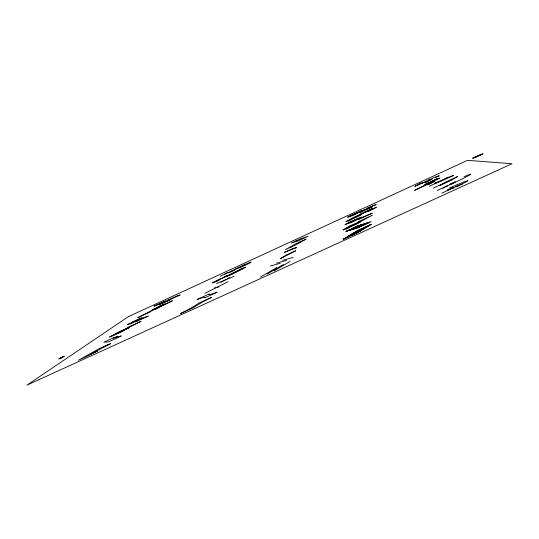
<?xml version="1.0" encoding="UTF-8"?>
<svg xmlns="http://www.w3.org/2000/svg" width="539" height="539" viewBox="0 0 539 539"><rect width="100%" height="100%" fill="white"/><g stroke="black" fill="none" stroke-linecap="round" stroke-linejoin="round"><path stroke-width="0.81" d="M136.724 320.57L137.465 320.173M125.985 329.059L127.029 328.514L126.072 328.965M359.648 218.234L358.347 219.589L372.341 213.161L344.94 224.547L351.468 222.439L359.648 218.234L354.655 219.865A6.94 0.418 -24.8 0 1 352.856 220.673L349.056 222.25A6.933 0.418 -24.8 0 1 347.972 222.647M138.024 319.991L139.217 319.438L138.503 319.627M136.738 320.55L148.319 316.016L135.471 321.911L139.318 319.425L137.061 319.822M125.91 329.073L127.844 327.395L141.083 321.318L109.505 337.077L120.008 331.303L125.91 329.073L118.054 333.405M62.079 357.438L62.719 357.013M451.062 184.547L455.495 181.744M442.97 188.246L447.485 185.409M446.366 186.804L452.12 183.179M139.689 319.27L139.197 319.533M140.8 318.825L141.481 318.455L139.379 319.371L141.912 318.259L140.019 319.182M362.43 225.7L366.864 223.018M366.998 223.604L369.121 222.324M355.753 228.401L362.417 224.399M431.968 182.842L430.587 183.523M432.393 182.593L432.999 182.222M433.545 181.899L434.677 181.212M435.108 180.956L435.707 180.599M436.819 179.932L437.816 179.325M438.914 178.665L439.918 178.065L437.055 179.379M357.963 227.727L364.634 223.712M353.577 229.068L360.234 225.073M428.559 184.378L428 184.715L429.63 183.967M428.97 184.129L429.657 183.718M429.933 183.556L431.88 182.586M349.285 230.375L353.294 227.977M351.421 229.722L357.721 225.956M438.146 176.354L436.657 176.981M438.557 176.105L439.231 175.707L438.753 175.882M347.17 231.015L348.874 230.005M345.789 229.344A7.661 0.512 -24.8 0 1 347.069 228.63L351.327 226.488A7.654 0.512 -24.8 0 1 353.294 225.558L372.395 215.209L357.93 221.846L358.981 222.189L342.966 230.038L350.619 225.524L358.981 222.189M435.141 177.425L434.73 177.668L435.478 177.398M435.781 177.041L436.192 176.799M274.041 270.901L290.123 261.408M423.398 182.701L424.361 182.135M425.062 181.724L426.511 180.868M427.831 180.087L430.263 178.935M267.229 274.007L283.474 264.447M260.438 277.113L276.844 267.479M290.817 247.158L292.071 246.451M299.475 242.254L300.695 241.566M220.862 282.409L229.52 277.565M127.251 328.46L128.147 327.955L126.78 328.709M215.998 281.567L226.966 275.483M221.879 278.596L227.343 275.564M215.667 281.452L221.179 278.4M123.93 329.962L122.548 330.751L125.055 329.558M239.996 267.384L245.622 264.319L244.255 265.067M124.186 329.821L123.108 330.468L124.765 329.693M124.529 329.673L123.667 330.191L124.118 330.016M125.331 329.309L124.812 329.598L125.216 329.45M125.621 329.194L125.749 329.174M127.635 328.318L128.706 327.678L126.766 328.581M123.842 329.969L124.752 329.551M127.069 328.588L129.266 327.395L126.577 328.669M137.101 320.321L138.206 319.829M360.773 211.537L353.449 215.27L347.554 217.271L370.199 207.198M229.041 275.375L243.042 268.274L241.007 269.305M124.172 329.794L125.627 329.107M125.843 329.08L124.233 329.908L124.563 329.78M126.052 329.053L127.649 328.345M356.205 231.406L360.2 229.378M351.933 234L368.42 225.619M347.594 236.634L368.548 225.976M343.181 239.316L364.357 228.543M351.441 235.55L360.092 231.143M205.009 293.29L228.145 281.702M125.486 329.127L126.867 328.453M126.126 329.039L124.199 330.05M124.947 329.693L126.335 329.012M137.661 320.031L138.698 319.627M137.93 319.93L138.348 319.762M140.255 319.101L140.922 318.839M360.241 214.704L345.971 221.67L352.769 217.743L370.172 210.136M140.49 319.021L139.54 319.297M140.726 318.94L139.985 319.256M126.254 328.878L127.554 328.19L127.049 328.453M138.085 319.822L138.806 319.573M139.419 319.405L140.322 319.101M124.482 329.881L125.594 329.275M138.294 319.721L138.907 319.526M139.621 319.371L140.12 319.223M480.512 154.572L483.045 153.858L473.458 158.217L472.481 158.163L480.276 154.572L481.462 154.585M162.158 302.985L169.199 299.745M220.168 276.278L226.043 273.569M231.932 270.861L234.943 269.473A12.289 0.667 -25.3 0 0 236.48 268.934A18.488 1.004 -25.3 0 0 242.584 266.394A12.316 0.674 -25.3 0 0 245.683 264.999A7.903 0.431 -25.3 0 0 248.722 263.558L251.208 262.183A7.937 0.438 -25.3 0 0 250.723 262.21A12.458 0.687 -25.3 0 0 249.139 262.769A18.912 1.044 -25.3 0 0 243.055 265.303A12.437 0.68 -25.3 0 0 240.017 266.677A8.388 0.458 -25.3 0 0 236.85 268.179L234.526 269.473A7.863 0.431 -25.3 0 0 234.943 269.473M228.738 272.801L234.681 270.066M151.331 310.781L158.722 307.378M212.258 282.759L218.436 279.916M224.622 277.073L227.788 275.618A13.131 0.761 -25.4 0 1 230.321 274.263A19.97 1.166 -25.3 0 1 238.043 270.416A13.118 0.761 -25.3 0 1 241.411 268.833A8.328 0.478 -25.3 0 1 244.335 267.533L245.818 267.108A8.287 0.472 -25.3 0 1 244.383 267.984A12.936 0.741 -25.4 0 1 241.876 269.332A19.424 1.105 -25.4 0 1 234.067 273.219A12.949 0.741 -25.4 0 1 230.652 274.823A8.826 0.505 -25.4 0 1 227.512 276.217L226.292 276.52A8.361 0.485 -25.4 0 1 227.788 275.618M426.288 184.331L428.559 183.287M431.213 182.067L433.888 180.834M212.878 282.995L219.11 280.132M433.228 181.966L434.111 181.555M131.846 322.221L142.283 317.424M429.509 186.15L438.194 182.155M61.769 357.317L63.272 356.629L59.816 358.61L61.325 357.916M433.12 188.192L442.351 183.954M112.435 335.979L123.68 330.825M113.594 337.933L117.852 336.248L114.335 337.865M449.452 184.399L454.788 181.96M437.21 190.496L445.241 186.824M453.292 183.139L455.981 181.906A15.308 1.031 -24.3 0 0 459.942 180.039A22.914 1.529 -24.3 0 0 467.967 175.957A15.294 1.024 -24.3 0 0 470.096 174.724A9.817 0.66 -24.3 0 0 470.81 174.097L467.839 175.114A9.884 0.667 -24.3 0 0 464.092 176.765M116.842 337.623L121.194 335.905L117.603 337.549M106.863 345.384L110.603 343.673L103.879 347.055M447.619 189.937L453.319 187.336M441.872 193.13L450.469 189.202M459.1 185.261L461.977 183.94A10.531 0.761 -24.2 0 0 465.864 182.088L467.987 180.713A10.578 0.768 -24.3 0 0 466.296 181.144A16.594 1.213 -24.3 0 0 463.244 182.249A25.192 1.853 -24.3 0 0 453.656 186.177A16.534 1.206 -24.3 0 0 449.398 188.071M93.739 352.715L97.525 350.99L90.646 354.446M138.712 319.533L139.136 319.391M139.453 319.445L139.823 319.331M139.924 319.317L139.264 319.614M139.042 319.378L139.675 319.101M139.015 319.694L136.724 320.584M216.523 283.534L234.074 276.345M351.839 228.644L361.615 224.648M346.314 231.278L365.449 223.463M349.973 230.166L369.343 222.25M353.699 229.028L367.099 223.557M357.492 227.869L359.19 227.182M139.089 319.546L138.051 320.004M432.056 178.288L433.78 177.668M435.579 177.021L436.711 176.617M437.324 176.394L438.241 176.064M455.704 186.373L462.536 184.129M450.469 188.637L459.167 185.8M447.141 190.28L453.851 188.098M296.214 240.792L297.056 240.522M302.163 238.878L303.033 238.602M369.316 225.208L370.286 224.918M364.566 227.384L367.888 226.38M359.823 229.547L365.469 227.856M356.286 231.352L363.03 229.351M353.833 232.848L360.564 230.854M351.354 234.35L358.078 232.376M348.848 235.873L354.069 234.35M346.321 237.409L349.205 236.574M230.571 271.252L233.299 270.463M343.774 238.952L344.347 238.79M226.313 272.983L231.709 271.434M224.716 273.953L227.384 273.192M282.726 260.297L293.075 257.433M276.52 263.14L286.667 260.371M270.322 265.976L280.273 263.295M214.381 288.015L218.942 286.903M482.149 154.221L475.257 157.395M353.294 225.558A7.526 0.492 -24.8 0 0 355.262 224.635L359.493 222.499A7.519 0.492 -24.8 0 0 360.739 221.805M354.655 219.865A7.054 0.431 -24.8 0 1 356.461 219.05L360.308 217.453A7.061 0.438 -24.8 0 1 361.426 217.042M361.905 210.426L359.621 212.676L372.166 206.902L349.683 216.051L361.905 210.426M376.249 207.205L375.636 207.623A8.368 0.485 -24.8 0 1 374.275 208.371L369.613 210.709A8.368 0.485 -24.8 0 1 367.43 211.733L376.249 207.205M152.78 309.48L149.849 312.108L137.701 317.693L164.712 303.989L152.78 309.48M375.993 204.658L367.625 208.081A7.997 0.445 -24.8 0 1 369.68 207.158L374.079 205.305A8.011 0.445 -24.8 0 1 375.38 204.813L375.993 204.658M128.39 316.622L26.95 385.149L512.05 163.735L467.542 160.339L128.39 316.622M64.222 356.326L58.872 358.913L64.222 356.326M165.311 300.964L158.938 305.054L170.553 299.704L153.972 306.186L165.311 300.964M457.537 176.57L452.342 179.804L439.669 185.611L445.005 182.317L457.537 176.57M286.317 255.021L280.219 258.808L295.743 250.696L286.317 255.021M371.256 224.318L357.162 232.936L343.127 239.35L357.559 230.584L371.256 224.318M432.137 178.921L426.517 182.256L420.393 183.132L414.767 186.433L432.137 178.921M305.963 239.141L296.167 244.699L285.481 249.618L295.433 243.985L305.963 239.141M108.844 344.273L88.571 355.605L78.445 360.234L98.933 348.807L108.844 344.273M162.414 305.364L154.996 309.413L172.453 300.742L162.414 305.364M437.776 178.382L414.572 190.402L428.081 184.19L424.537 184.473L437.776 178.382M372.213 208.539L348.046 220.983L361.218 214.926L359.291 214.482L372.213 208.539M139.318 319.425L130.229 324.027L127.352 324.491L139.318 319.425M301.213 238.494L291.228 243.089L297.946 240.946L308.133 236.257L301.213 238.494M177.432 295.662L167.885 300.061L170.526 299.421L180.188 294.974L177.432 295.662M293.263 248.284L284.376 252.367L296.544 247.657L293.263 248.284M446.609 177.917L434.838 183.327L441.603 180.976L453.548 175.485L446.609 177.917M113.102 337.98L103.811 342.238L108.541 341.881L118.122 337.495L113.102 337.98M209.179 293.977L197.126 299.502A33.607 2.291 -25.7 0 1 204.739 297.858L217.177 292.172A32.616 2.203 -25.4 0 1 209.179 293.977M358.395 225.646L345.634 231.487L358.051 227.701L371.236 221.664L358.395 225.646M211.423 297.387L198.534 303.275A34.651 2.425 -25.8 0 1 180.289 313.718L193.481 307.695A36.106 2.695 -25.5 0 1 211.423 297.387"/></g></svg>
